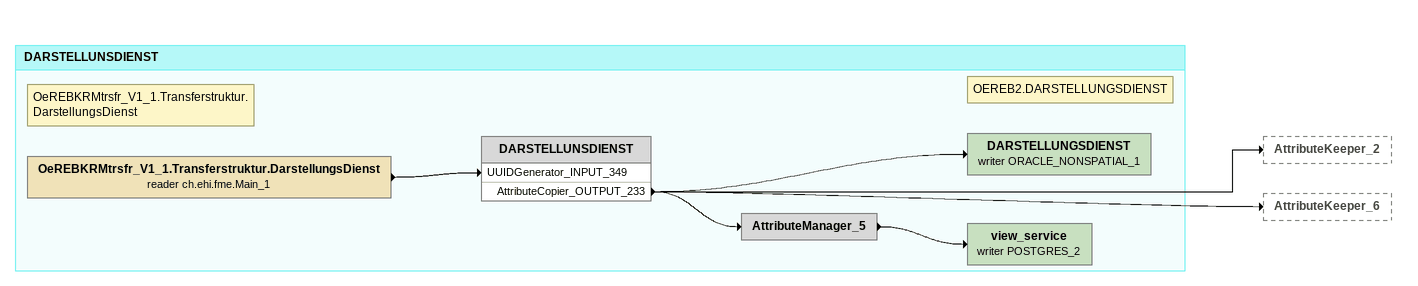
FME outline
Bookmark: DARSTELLUNSDIENST
Note: OeREBKRMtrsfr_V1_1.Transferstruktur.DarstellungsDienst
OeREBKRMtrsfr_V1_1.Transferstruktur.DarstellungsDienst (reader ch.ehi.fme.Main_1)
    -> DARSTELLUNSDIENST [UUIDGenerator_INPUT_349]
DARSTELLUNSDIENST
    AttributeCopier_OUTPUT_233 -> AttributeKeeper_2
    AttributeCopier_OUTPUT_233 -> DARSTELLUNGSDIENST (writer ORACLE_NONSPATIAL_1)
    AttributeCopier_OUTPUT_233 -> AttributeManager_5
    AttributeCopier_OUTPUT_233 -> AttributeKeeper_6
Note: OEREB2.DARSTELLUNGSDIENST
DARSTELLUNGSDIENST (writer ORACLE_NONSPATIAL_1)
AttributeManager_5
    -> view_service (writer POSTGRES_2)
view_service (writer POSTGRES_2)
